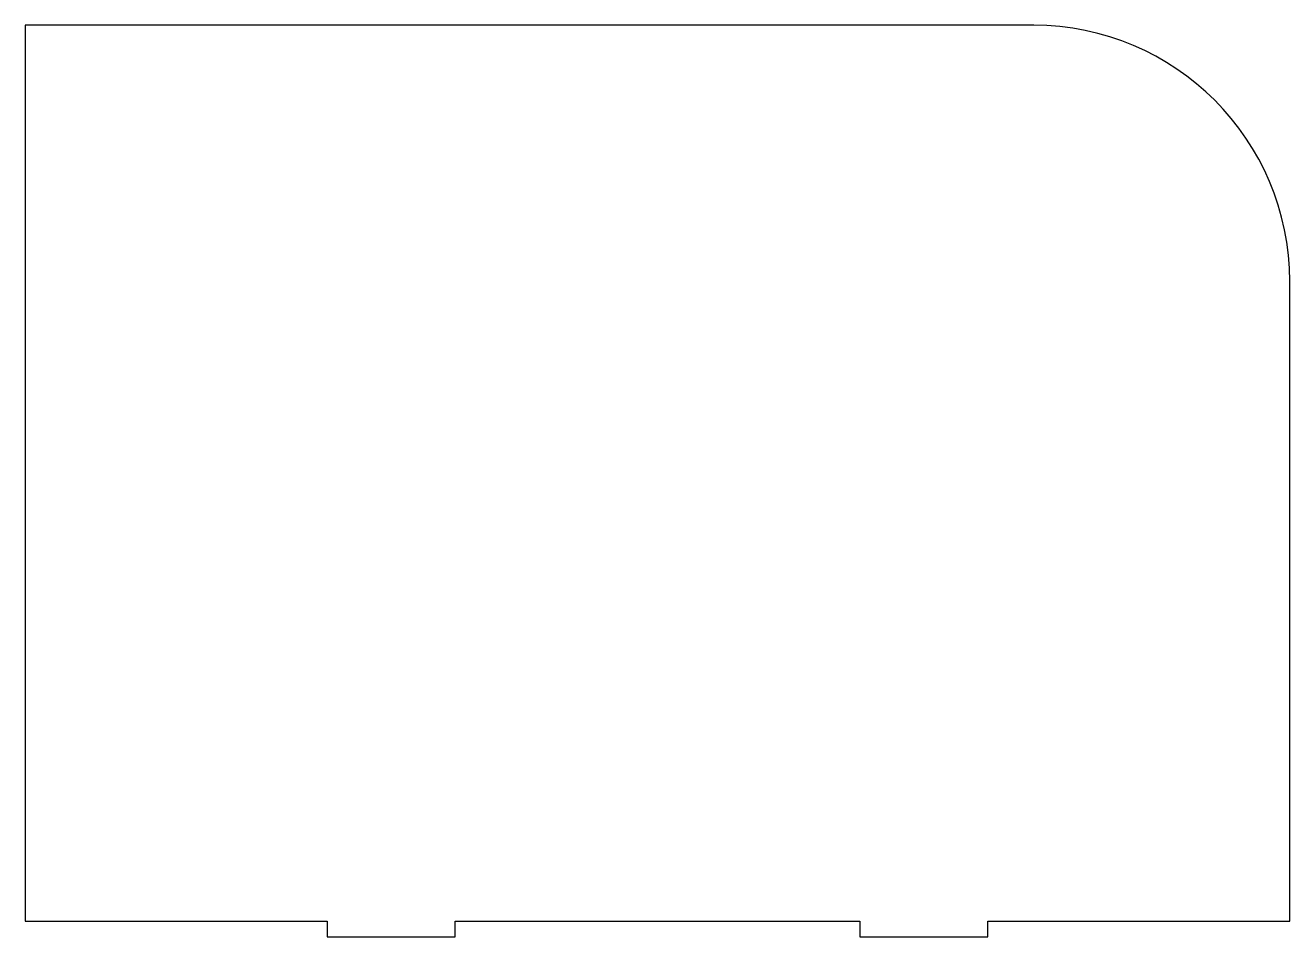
# Model space of a CAD drawing. Header units: millimetres. Extents: x -272 to 222, y -237 to 119.
import ezdxf

# ---------------------------------------------------------------- set-up
doc = ezdxf.new("R2010")
doc.units = ezdxf.units.MM

msp = doc.modelspace()

# ---------------------------------------------------------------- linework, layer by layer
at = {"color": 7, "linetype": 'Continuous', "lineweight": 25}
for p, q in [((-271.94, 119.14), (-271.94, -230.86)), ((122.06, 119.14), (-271.94, 119.14)), ((222.06, -230.86), (222.06, 19.14)), ((-271.94, -230.86), (-153.94, -230.86)), ((-153.94, -230.86), (-153.94, -236.86)), ((-103.94, -230.86), (54.06, -230.86)), ((-103.94, -236.86), (-103.94, -230.86)), ((54.06, -230.86), (54.06, -236.86)), ((104.06, -230.86), (222.06, -230.86)), ((104.06, -236.86), (104.06, -230.86)), ((-153.94, -236.86), (-103.94, -236.86)), ((54.06, -236.86), (104.06, -236.86))]:
    msp.add_line(p, q, dxfattribs=at)
msp.add_arc((122.06, 19.14), 100, 0, 90, dxfattribs=at)

doc.saveas('drawing.dxf')
